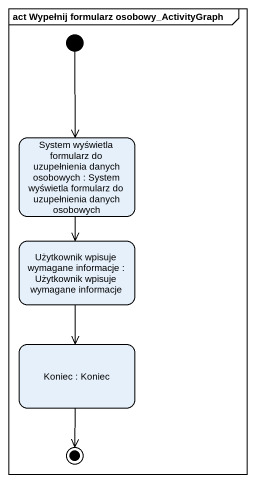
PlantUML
@startuml
mainframe act Wypełnij formularz osobowy_ActivityGraph
hide empty description
state "System wyświetla formularz do uzupełnienia danych osobowych : System wyświetla formularz do uzupełnienia danych osobowych" as System_wyświetla_formularz
state "Użytkownik wpisuje wymagane informacje : Użytkownik wpisuje wymagane informacje" as Użytkownik_wpisuje_wymagane
state "Koniec : Koniec" as Koniec
[*] --> System_wyświetla_formularz
System_wyświetla_formularz --> Użytkownik_wpisuje_wymagane
Użytkownik_wpisuje_wymagane --> Koniec
Koniec --> [*]
@enduml
